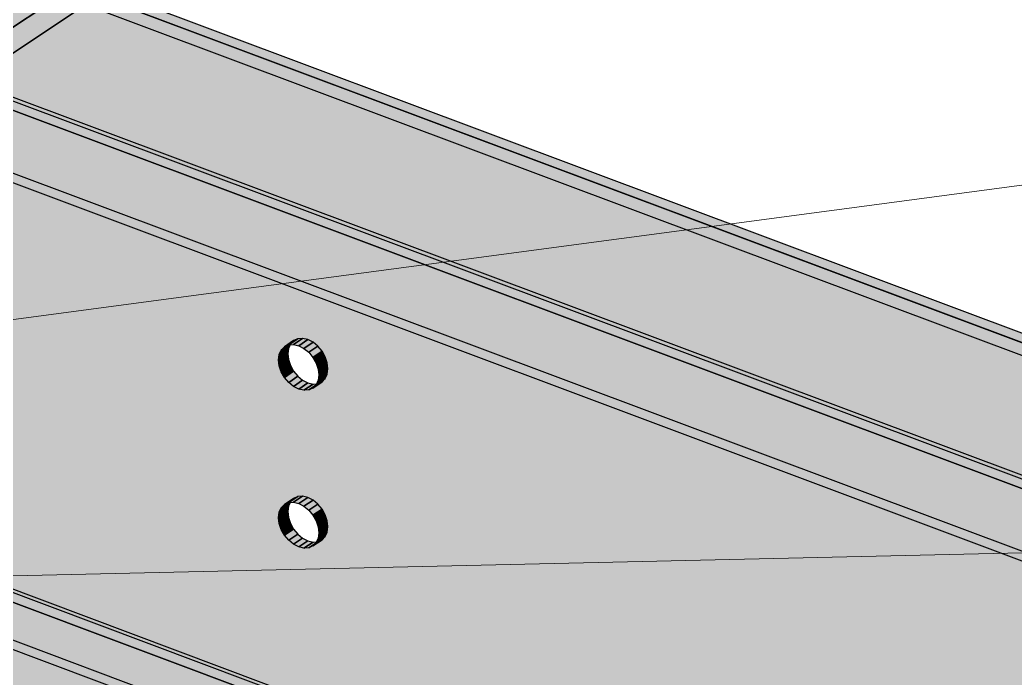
# Model space of a CAD drawing. Header units: millimetres. Extents: x 50 to 612415, y 2 to 4150.
# Drawn here: x 506488.6 to 506663.6, y 3099.1 to 3214.9 of the extents above; entities that cross this region are included whole.
import ezdxf

# ---------------------------------------------------------------- set-up
doc = ezdxf.new("R2010")
doc.units = ezdxf.units.MM
for name, color, linetype, lineweight in [('DIM', 7, 'Continuous', 13), ('HATCH', 8, 'Continuous', 9), ('OUTLINE', 7, 'Continuous', 25)]:
    doc.layers.add(name, color=color, linetype=linetype, lineweight=lineweight)

msp = doc.modelspace()

# ---------------------------------------------------------------- hatches: boundary and pattern name
at = {"layer": 'HATCH', "true_color": 0x617c87}
for points in [[(506156.764, 3350.34), (508204.765, 2582.34), (508203.162, 2581.27), (506155.161, 3349.271)], [(506155.161, 3349.271), (508203.162, 2581.27), (508180.708, 2566.301), (506132.707, 3334.302)], [(508203.162, 2578.955), (506155.161, 3346.956), (506132.707, 3331.987), (508180.708, 2563.986)], [(506134.311, 3333.056), (508182.312, 2565.055), (508180.708, 2563.986), (506132.707, 3331.987)], [(508196.656, 2546.944), (506119.966, 3325.703), (506118.362, 3324.634), (508195.052, 2545.875)], [(506234.497, 3209.559), (508123.825, 2501.062), (508101.371, 2486.092), (506212.044, 3194.59)], [(506213.647, 3208.392), (508102.975, 2499.894), (508101.371, 2498.825), (506212.044, 3207.322)], [(508123.825, 2498.747), (506234.497, 3207.244), (506212.044, 3192.275), (508101.371, 2483.778)], [(508125.429, 2499.816), (506236.101, 3208.314), (506234.497, 3207.244), (508123.825, 2498.747)], [(506540.141, 3158.177), (506539.228, 3158.65), (506537.624, 3157.58), (506538.537, 3157.108)], [(506541.723, 3156.595), (506540.992, 3157.476), (506539.388, 3156.407), (506540.119, 3155.526)], [(506536.733, 3153.065), (506537.463, 3152.184), (506535.86, 3151.114), (506535.129, 3151.995)], [(506538.314, 3151.483), (506539.228, 3151.01), (506537.624, 3149.941), (506536.711, 3150.414)], [(506540.141, 3130.398), (506539.228, 3130.87), (506537.624, 3129.801), (506538.537, 3129.328)], [(506541.723, 3128.816), (506540.992, 3129.697), (506539.388, 3128.628), (506540.119, 3127.747)], [(506536.733, 3125.285), (506537.463, 3124.404), (506535.86, 3123.335), (506535.129, 3124.216)], [(506538.314, 3123.704), (506539.228, 3123.231), (506537.624, 3122.162), (506536.711, 3122.634)]]:
    msp.add_hatch(color=145, dxfattribs=at).paths.add_polyline_path(points)
at = {"layer": 'HATCH', "true_color": 0x5b747f}
for points in [[(506156.764, 3337.608), (506156.764, 3350.34), (508204.765, 2582.34)], [(508203.162, 2581.27), (506155.161, 3349.271), (506155.161, 3336.539)], [(506155.161, 3346.956), (506155.161, 3349.271), (508203.162, 2581.27)], [(508203.162, 2578.955), (506155.161, 3346.956), (508203.162, 2581.27)], [(506155.161, 3336.539), (506142.736, 3328.062), (507168.469, 2925.296)], [(507170.073, 2926.365), (506144.34, 3329.131), (506156.764, 3337.608)], [(506155.161, 3336.539), (507168.469, 2925.296), (507168.833, 2928.155)], [(506155.161, 3336.539), (507168.833, 2928.155), (507169.901, 2930.546)], [(506155.161, 3336.539), (507169.901, 2930.546), (507171.601, 2932.306)], [(506155.161, 3336.539), (507171.601, 2932.306), (507173.815, 2933.315)], [(506155.161, 3336.539), (507173.815, 2933.315), (507176.394, 2933.505)], [(506155.161, 3336.539), (507176.394, 2933.505), (507179.161, 2932.861)], [(508203.162, 2581.27), (506155.161, 3336.539), (507179.161, 2932.861)], [(507170.437, 2929.225), (507170.073, 2926.365), (506156.764, 3337.608)], [(507171.505, 2931.616), (507170.437, 2929.225), (506156.764, 3337.608)], [(507173.204, 2933.376), (507171.505, 2931.616), (506156.764, 3337.608)], [(507175.419, 2934.385), (507173.204, 2933.376), (506156.764, 3337.608)], [(507177.998, 2934.574), (507175.419, 2934.385), (506156.764, 3337.608)], [(507180.765, 2933.931), (507177.998, 2934.574), (506156.764, 3337.608)], [(507180.765, 2933.931), (506156.764, 3337.608), (508204.765, 2582.34)], [(508180.708, 2566.301), (506132.707, 3334.302), (506132.707, 3331.987)], [(506134.311, 3326.111), (506134.311, 3333.056), (508182.312, 2558.111)], [(506134.311, 3333.056), (508182.312, 2565.055), (508182.312, 2558.111)], [(508180.708, 2557.041), (506132.707, 3331.987), (506132.707, 3325.042)], [(508180.708, 2557.041), (508180.708, 2563.986), (506132.707, 3331.987)], [(508180.708, 2566.301), (506132.707, 3331.987), (508180.708, 2563.986)], [(506534.568, 3125.217), (506142.736, 3328.062), (506234.497, 3225.764)], [(506534.568, 3125.217), (506534.216, 3126.271), (506142.736, 3328.062)], [(506534.216, 3126.271), (506534.095, 3127.305), (506142.736, 3328.062)], [(506534.216, 3154.05), (506142.736, 3328.062), (506534.095, 3127.305)], [(506534.216, 3154.05), (506534.095, 3155.084), (506142.736, 3328.062)], [(506142.736, 3328.062), (506534.095, 3155.084), (506534.216, 3156.027)], [(506142.736, 3328.062), (506534.216, 3156.027), (506534.568, 3156.816)], [(506142.736, 3328.062), (506534.568, 3156.816), (506535.129, 3157.397)], [(506142.736, 3328.062), (506535.129, 3157.397), (506535.86, 3157.73)], [(506142.736, 3328.062), (506535.86, 3157.73), (506536.711, 3157.793)], [(506142.736, 3328.062), (506536.711, 3157.793), (506537.624, 3157.58)], [(506142.736, 3328.062), (506537.624, 3157.58), (506965.315, 2997.196)], [(507171.601, 2915.937), (506142.736, 3328.062), (506965.315, 2997.196)], [(507171.601, 2915.937), (507169.901, 2918.972), (506142.736, 3328.062)], [(507169.901, 2918.972), (507168.833, 2922.164), (506142.736, 3328.062)], [(507168.833, 2922.164), (507168.469, 2925.296), (506142.736, 3328.062)], [(506236.101, 3226.833), (506144.34, 3329.131), (506536.172, 3126.287)], [(506144.34, 3329.131), (506535.819, 3127.34), (506536.172, 3126.287)], [(506144.34, 3329.131), (506535.699, 3128.374), (506535.819, 3127.34)], [(506535.699, 3128.374), (506144.34, 3329.131), (506535.819, 3155.119)], [(506144.34, 3329.131), (506535.699, 3156.153), (506535.819, 3155.119)], [(506535.819, 3157.097), (506535.699, 3156.153), (506144.34, 3329.131)], [(506536.172, 3157.886), (506535.819, 3157.097), (506144.34, 3329.131)], [(506536.733, 3158.467), (506536.172, 3157.886), (506144.34, 3329.131)], [(506537.463, 3158.799), (506536.733, 3158.467), (506144.34, 3329.131)], [(506538.314, 3158.862), (506537.463, 3158.799), (506144.34, 3329.131)], [(506539.228, 3158.65), (506538.314, 3158.862), (506144.34, 3329.131)], [(506966.919, 2998.265), (506539.228, 3158.65), (506144.34, 3329.131)], [(506966.919, 2998.265), (506144.34, 3329.131), (507173.204, 2917.006)], [(506144.34, 3329.131), (507171.505, 2920.041), (507173.204, 2917.006)], [(506144.34, 3329.131), (507170.437, 2923.233), (507171.505, 2920.041)], [(506144.34, 3329.131), (507170.073, 2926.365), (507170.437, 2923.233)], [(506134.311, 3322.639), (506134.311, 3326.111), (508182.312, 2558.111)], [(506132.707, 3321.569), (506118.362, 3324.634), (508195.052, 2545.875)], [(508196.656, 2546.944), (506119.966, 3325.703), (506134.311, 3322.639)], [(508180.708, 2557.041), (506132.707, 3325.042), (506132.707, 3321.569)], [(508182.312, 2558.111), (508182.312, 2554.638), (506134.311, 3322.639)], [(508182.312, 2554.638), (508196.656, 2546.944), (506134.311, 3322.639)], [(506132.707, 3321.569), (508180.708, 2553.569), (508180.708, 2557.041)], [(506132.707, 3321.569), (508195.052, 2545.875), (508180.708, 2553.569)], [(506236.101, 3226.833), (506536.172, 3126.287), (506536.733, 3125.285)], [(506236.101, 3226.833), (506536.733, 3125.285), (506537.463, 3124.404)], [(506236.101, 3226.833), (506537.463, 3124.404), (506538.314, 3123.704)], [(506236.101, 3226.833), (506538.314, 3123.704), (506539.228, 3123.231)], [(508125.429, 2499.816), (506236.101, 3208.314), (506236.101, 3226.833)], [(508125.429, 2518.336), (506236.101, 3226.833), (506539.228, 3123.231)], [(508125.429, 2518.336), (508125.429, 2499.816), (506236.101, 3226.833)], [(506535.129, 3124.216), (506534.568, 3125.217), (506234.497, 3225.764)], [(506535.86, 3123.335), (506535.129, 3124.216), (506234.497, 3225.764)], [(506536.711, 3122.634), (506535.86, 3123.335), (506234.497, 3225.764)], [(506537.624, 3122.162), (506536.711, 3122.634), (506234.497, 3225.764)], [(506234.497, 3225.764), (506234.497, 3207.244), (508123.825, 2498.747)], [(506537.624, 3122.162), (506234.497, 3225.764), (508123.825, 2517.266)], [(506234.497, 3225.764), (508123.825, 2498.747), (508123.825, 2517.266)], [(506234.497, 3207.244), (506234.497, 3209.559), (508123.825, 2501.062)], [(506212.044, 3195.863), (508101.371, 2498.825), (506212.044, 3207.322)], [(506213.647, 3208.392), (508102.975, 2499.894), (506213.647, 3196.933)], [(508123.825, 2498.747), (506234.497, 3207.244), (508123.825, 2501.062)], [(506966.919, 2998.265), (506540.141, 3158.177), (506539.228, 3158.65)], [(506966.919, 2998.265), (506540.992, 3157.476), (506540.141, 3158.177)], [(506535.699, 3156.153), (506535.819, 3155.119), (506534.216, 3154.05), (506534.095, 3155.084)], [(506537.624, 3157.58), (506538.537, 3157.108), (506965.315, 2997.196)], [(506538.537, 3157.108), (506539.388, 3156.407), (506965.315, 2997.196)], [(506539.388, 3156.407), (506540.119, 3155.526), (506965.315, 2997.196)], [(506966.919, 2998.265), (506541.723, 3156.595), (506540.992, 3157.476)], [(506966.919, 2998.265), (506542.283, 3155.594), (506541.723, 3156.595)], [(506535.819, 3129.317), (506535.699, 3128.374), (506535.819, 3155.119)], [(506536.172, 3130.106), (506535.819, 3129.317), (506535.819, 3155.119)], [(506536.733, 3130.687), (506536.172, 3130.106), (506535.819, 3155.119)], [(506537.463, 3131.02), (506536.733, 3130.687), (506535.819, 3155.119)], [(506538.314, 3131.083), (506537.463, 3131.02), (506535.819, 3155.119)], [(506539.228, 3130.87), (506538.314, 3131.083), (506535.819, 3155.119)], [(506540.141, 3130.398), (506539.228, 3130.87), (506535.819, 3155.119)], [(506540.992, 3129.697), (506540.141, 3130.398), (506535.819, 3155.119)], [(506542.636, 3126.761), (506542.283, 3127.815), (506535.819, 3155.119)], [(506541.723, 3128.816), (506540.992, 3129.697), (506535.819, 3155.119)], [(506542.283, 3127.815), (506541.723, 3128.816), (506535.819, 3155.119)], [(506542.636, 3126.761), (506535.819, 3155.119), (506536.172, 3154.066)], [(506540.119, 3155.526), (506540.68, 3154.525), (506965.315, 2997.196)], [(506540.68, 3154.525), (506541.032, 3153.471), (506965.315, 2997.196)], [(506542.756, 3153.507), (506542.636, 3154.541), (506541.032, 3153.471), (506541.152, 3152.438)], [(506966.919, 2998.265), (506542.636, 3154.541), (506542.283, 3155.594)], [(506963.391, 2995.769), (506542.756, 3153.507), (506542.636, 3154.541)], [(506963.511, 2996.712), (506963.391, 2995.769), (506542.636, 3154.541)], [(506963.863, 2997.501), (506963.511, 2996.712), (506542.636, 3154.541)], [(506964.424, 2998.082), (506963.863, 2997.501), (506542.636, 3154.541)], [(506965.155, 2998.415), (506964.424, 2998.082), (506542.636, 3154.541)], [(506966.006, 2998.478), (506965.155, 2998.415), (506542.636, 3154.541)], [(506966.919, 2998.265), (506966.006, 2998.478), (506542.636, 3154.541)], [(506534.216, 3154.05), (506534.095, 3127.305), (506534.216, 3128.248)], [(506534.216, 3154.05), (506534.216, 3128.248), (506534.568, 3129.037)], [(506534.216, 3154.05), (506534.568, 3129.037), (506535.129, 3129.618)], [(506534.216, 3154.05), (506535.129, 3129.618), (506535.86, 3129.951)], [(506534.216, 3154.05), (506535.86, 3129.951), (506536.711, 3130.013)], [(506534.216, 3154.05), (506536.711, 3130.013), (506537.624, 3129.801)], [(506534.216, 3154.05), (506537.624, 3129.801), (506538.537, 3129.328)], [(506534.216, 3154.05), (506538.537, 3129.328), (506539.388, 3128.628)], [(506534.216, 3154.05), (506540.68, 3126.745), (506541.032, 3125.692)], [(506534.216, 3154.05), (506539.388, 3128.628), (506540.119, 3127.747)], [(506534.216, 3154.05), (506540.119, 3127.747), (506540.68, 3126.745)], [(506534.568, 3152.997), (506534.216, 3154.05), (506541.032, 3125.692)], [(506535.129, 3151.995), (506534.568, 3152.997), (506541.032, 3125.692)], [(506542.636, 3126.761), (506536.172, 3154.066), (506536.733, 3153.065)], [(506542.636, 3126.761), (506536.733, 3153.065), (506537.463, 3152.184)], [(506541.032, 3153.471), (506541.152, 3152.438), (506961.787, 2994.7)], [(506541.032, 3153.471), (506961.787, 2994.7), (506961.907, 2995.643)], [(506541.032, 3153.471), (506961.907, 2995.643), (506962.26, 2996.432)], [(506541.032, 3153.471), (506962.26, 2996.432), (506962.82, 2997.013)], [(506541.032, 3153.471), (506962.82, 2997.013), (506963.551, 2997.346)], [(506541.032, 3153.471), (506963.551, 2997.346), (506964.402, 2997.408)], [(506541.032, 3153.471), (506964.402, 2997.408), (506965.315, 2997.196)], [(506542.283, 3151.774), (506542.636, 3152.563), (506963.511, 2994.735)], [(506542.636, 3152.563), (506542.756, 3153.507), (506963.511, 2994.735)], [(506542.756, 3153.507), (506963.391, 2995.769), (506963.511, 2994.735)], [(506535.86, 3151.114), (506535.129, 3151.995), (506541.032, 3125.692)], [(506536.711, 3150.414), (506535.86, 3151.114), (506541.032, 3125.692)], [(506542.636, 3126.761), (506537.463, 3152.184), (506538.314, 3151.483)], [(506542.636, 3126.761), (506538.314, 3151.483), (506539.228, 3151.01)], [(506966.919, 2970.486), (506542.636, 3126.761), (506539.228, 3151.01)], [(506539.228, 3151.01), (506540.141, 3150.798), (506963.511, 2994.735)], [(506966.919, 2970.486), (506539.228, 3151.01), (506966.919, 2990.626)], [(506539.228, 3151.01), (506963.863, 2993.682), (506964.424, 2992.68)], [(506539.228, 3151.01), (506964.424, 2992.68), (506965.155, 2991.799)], [(506539.228, 3151.01), (506963.511, 2994.735), (506963.863, 2993.682)], [(506539.228, 3151.01), (506965.155, 2991.799), (506966.006, 2991.099)], [(506539.228, 3151.01), (506966.006, 2991.099), (506966.919, 2990.626)], [(506540.141, 3150.798), (506540.992, 3150.86), (506963.511, 2994.735)], [(506961.907, 2993.666), (506541.032, 3151.494), (506540.68, 3150.705)], [(506540.992, 3150.86), (506541.723, 3151.193), (506963.511, 2994.735)], [(506961.907, 2993.666), (506541.152, 3152.438), (506541.032, 3151.494)], [(506961.907, 2993.666), (506961.787, 2994.7), (506541.152, 3152.438)], [(506541.723, 3151.193), (506542.283, 3151.774), (506963.511, 2994.735)], [(506537.624, 3149.941), (506536.711, 3150.414), (506541.032, 3125.692)], [(506537.624, 3149.941), (506541.032, 3125.692), (506965.315, 2969.417)], [(506961.907, 2993.666), (506538.537, 3149.729), (506537.624, 3149.941)], [(506965.315, 2989.557), (506537.624, 3149.941), (506965.315, 2969.417)], [(506962.82, 2991.611), (506962.26, 2992.612), (506537.624, 3149.941)], [(506963.551, 2990.73), (506962.82, 2991.611), (506537.624, 3149.941)], [(506962.26, 2992.612), (506961.907, 2993.666), (506537.624, 3149.941)], [(506964.402, 2990.029), (506963.551, 2990.73), (506537.624, 3149.941)], [(506965.315, 2989.557), (506964.402, 2990.029), (506537.624, 3149.941)], [(506961.907, 2993.666), (506539.388, 3149.791), (506538.537, 3149.729)], [(506961.907, 2993.666), (506540.119, 3150.124), (506539.388, 3149.791)], [(506961.907, 2993.666), (506540.68, 3150.705), (506540.119, 3150.124)], [(506535.699, 3128.374), (506535.819, 3127.34), (506534.216, 3126.271), (506534.095, 3127.305)], [(506542.756, 3125.727), (506542.636, 3126.761), (506541.032, 3125.692), (506541.152, 3124.658)], [(506963.391, 2967.989), (506542.756, 3125.727), (506542.636, 3126.761)], [(506963.511, 2968.933), (506963.391, 2967.989), (506542.636, 3126.761)], [(506963.863, 2969.722), (506963.511, 2968.933), (506542.636, 3126.761)], [(506964.424, 2970.303), (506963.863, 2969.722), (506542.636, 3126.761)], [(506965.155, 2970.636), (506964.424, 2970.303), (506542.636, 3126.761)], [(506966.006, 2970.698), (506965.155, 2970.636), (506542.636, 3126.761)], [(506966.919, 2970.486), (506966.006, 2970.698), (506542.636, 3126.761)], [(506541.032, 3125.692), (506541.152, 3124.658), (506961.787, 2966.92)], [(506541.032, 3125.692), (506961.787, 2966.92), (506961.907, 2967.864)], [(506541.032, 3125.692), (506961.907, 2967.864), (506962.26, 2968.653)], [(506541.032, 3125.692), (506962.26, 2968.653), (506962.82, 2969.234)], [(506541.032, 3125.692), (506962.82, 2969.234), (506963.551, 2969.567)], [(506541.032, 3125.692), (506963.551, 2969.567), (506964.402, 2969.629)], [(506541.032, 3125.692), (506964.402, 2969.629), (506965.315, 2969.417)], [(506961.907, 2965.887), (506541.152, 3124.658), (506541.032, 3123.715)], [(506961.907, 2965.887), (506961.787, 2966.92), (506541.152, 3124.658)], [(506542.283, 3123.995), (506542.636, 3124.784), (506963.511, 2966.956)], [(506542.636, 3124.784), (506542.756, 3125.727), (506963.511, 2966.956)], [(506542.756, 3125.727), (506963.391, 2967.989), (506963.511, 2966.956)], [(506539.228, 3123.231), (506540.141, 3123.019), (506963.511, 2966.956)], [(506539.228, 3123.231), (506963.863, 2965.902), (506964.424, 2964.901)], [(506539.228, 3123.231), (506964.424, 2964.901), (506965.155, 2964.02)], [(506539.228, 3123.231), (506963.511, 2966.956), (506963.863, 2965.902)], [(506539.228, 3123.231), (506965.155, 2964.02), (506966.006, 2963.319)], [(506539.228, 3123.231), (506966.006, 2963.319), (506966.919, 2962.847)], [(508125.429, 2518.336), (506539.228, 3123.231), (506966.919, 2962.847)], [(506961.907, 2965.887), (506540.68, 3122.926), (506540.119, 3122.345)], [(506540.141, 3123.019), (506540.992, 3123.081), (506963.511, 2966.956)], [(506961.907, 2965.887), (506541.032, 3123.715), (506540.68, 3122.926)], [(506540.992, 3123.081), (506541.723, 3123.414), (506963.511, 2966.956)], [(506541.723, 3123.414), (506542.283, 3123.995), (506963.511, 2966.956)], [(506961.907, 2965.887), (506538.537, 3121.949), (506537.624, 3122.162)], [(506962.82, 2963.832), (506962.26, 2964.833), (506537.624, 3122.162)], [(506963.551, 2962.951), (506962.82, 2963.832), (506537.624, 3122.162)], [(506962.26, 2964.833), (506961.907, 2965.887), (506537.624, 3122.162)], [(506964.402, 2962.25), (506963.551, 2962.951), (506537.624, 3122.162)], [(506965.315, 2961.777), (506964.402, 2962.25), (506537.624, 3122.162)], [(506965.315, 2961.777), (506537.624, 3122.162), (508123.825, 2517.266)], [(506961.907, 2965.887), (506539.388, 3122.012), (506538.537, 3121.949)], [(506961.907, 2965.887), (506540.119, 3122.345), (506539.388, 3122.012)]]:
    msp.add_hatch(color=147, dxfattribs=at).paths.add_polyline_path(points)
at = {"layer": 'HATCH', "true_color": 0x46848e}
for points in [[(506135.594, 3032.456), (506135.594, 2974.583), (506514.101, 3226.921), (506514.101, 3284.794)], [(506133.455, 2977.7), (506133.455, 3030.943), (506511.962, 3283.281), (506511.962, 3230.038)]]:
    msp.add_hatch(color=145, dxfattribs=at).paths.add_polyline_path(points)
at = {"layer": 'HATCH', "true_color": 0x468f99}
for points in [[(506094.963, 2992.134), (506133.455, 2977.7), (506511.962, 3230.038), (506473.47, 3244.472)], [(506135.594, 2974.583), (506092.825, 2990.621), (506471.332, 3242.959), (506514.101, 3226.921)]]:
    msp.add_hatch(color=135, dxfattribs=at).paths.add_polyline_path(points)
at = {"layer": 'HATCH', "true_color": 0x576f79}
for points in [[(506536.172, 3157.886), (506535.819, 3157.097), (506534.216, 3156.027), (506534.568, 3156.816)], [(506542.283, 3151.774), (506542.636, 3152.563), (506541.032, 3151.494), (506540.68, 3150.705)], [(506536.172, 3130.106), (506535.819, 3129.317), (506534.216, 3128.248), (506534.568, 3129.037)], [(506542.283, 3123.995), (506542.636, 3124.784), (506541.032, 3123.715), (506540.68, 3122.926)]]:
    msp.add_hatch(color=147, dxfattribs=at).paths.add_polyline_path(points)
at = {"layer": 'HATCH', "true_color": 0x5a737d}
for points in [[(506536.733, 3158.467), (506536.172, 3157.886), (506534.568, 3156.816), (506535.129, 3157.397)], [(506541.723, 3151.193), (506542.283, 3151.774), (506540.68, 3150.705), (506540.119, 3150.124)], [(506536.733, 3130.687), (506536.172, 3130.106), (506534.568, 3129.037), (506535.129, 3129.618)], [(506541.723, 3123.414), (506542.283, 3123.995), (506540.68, 3122.926), (506540.119, 3122.345)]]:
    msp.add_hatch(color=147, dxfattribs=at).paths.add_polyline_path(points)
at = {"layer": 'HATCH', "true_color": 0x5c7681}
for points in [[(506537.463, 3158.799), (506536.733, 3158.467), (506535.129, 3157.397), (506535.86, 3157.73)], [(506540.992, 3150.86), (506541.723, 3151.193), (506540.119, 3150.124), (506539.388, 3149.791)], [(506537.463, 3131.02), (506536.733, 3130.687), (506535.129, 3129.618), (506535.86, 3129.951)], [(506540.992, 3123.081), (506541.723, 3123.414), (506540.119, 3122.345), (506539.388, 3122.012)]]:
    msp.add_hatch(color=155, dxfattribs=at).paths.add_polyline_path(points)
at = {"layer": 'HATCH', "true_color": 0x5f7984}
for points in [[(506538.314, 3158.862), (506537.463, 3158.799), (506535.86, 3157.73), (506536.711, 3157.793)], [(506540.141, 3150.798), (506540.992, 3150.86), (506539.388, 3149.791), (506538.537, 3149.729)], [(506538.314, 3131.083), (506537.463, 3131.02), (506535.86, 3129.951), (506536.711, 3130.013)], [(506540.141, 3123.019), (506540.992, 3123.081), (506539.388, 3122.012), (506538.537, 3121.949)]]:
    msp.add_hatch(color=155, dxfattribs=at).paths.add_polyline_path(points)
at = {"layer": 'HATCH', "true_color": 0x607b86}
for points in [[(506539.228, 3158.65), (506538.314, 3158.862), (506536.711, 3157.793), (506537.624, 3157.58)], [(506539.228, 3151.01), (506540.141, 3150.798), (506538.537, 3149.729), (506537.624, 3149.941)], [(506539.228, 3130.87), (506538.314, 3131.083), (506536.711, 3130.013), (506537.624, 3129.801)], [(506539.228, 3123.231), (506540.141, 3123.019), (506538.537, 3121.949), (506537.624, 3122.162)]]:
    msp.add_hatch(color=155, dxfattribs=at).paths.add_polyline_path(points)
at = {"layer": 'HATCH', "true_color": 0x617c88}
for points in [[(506540.992, 3157.476), (506540.141, 3158.177), (506538.537, 3157.108), (506539.388, 3156.407)], [(506537.463, 3152.184), (506538.314, 3151.483), (506536.711, 3150.414), (506535.86, 3151.114)], [(506540.992, 3129.697), (506540.141, 3130.398), (506538.537, 3129.328), (506539.388, 3128.628)], [(506537.463, 3124.404), (506538.314, 3123.704), (506536.711, 3122.634), (506535.86, 3123.335)]]:
    msp.add_hatch(color=145, dxfattribs=at).paths.add_polyline_path(points)
at = {"layer": 'HATCH', "true_color": 0x58717b}
for points in [[(506535.819, 3157.097), (506535.699, 3156.153), (506534.095, 3155.084), (506534.216, 3156.027)], [(506542.636, 3152.563), (506542.756, 3153.507), (506541.152, 3152.438), (506541.032, 3151.494)], [(506535.819, 3129.317), (506535.699, 3128.374), (506534.095, 3127.305), (506534.216, 3128.248)], [(506542.636, 3124.784), (506542.756, 3125.727), (506541.152, 3124.658), (506541.032, 3123.715)]]:
    msp.add_hatch(color=147, dxfattribs=at).paths.add_polyline_path(points)
at = {"layer": 'HATCH', "true_color": 0x607a85}
for points in [[(506542.283, 3155.594), (506541.723, 3156.595), (506540.119, 3155.526), (506540.68, 3154.525)], [(506536.172, 3154.066), (506536.733, 3153.065), (506535.129, 3151.995), (506534.568, 3152.997)], [(506542.283, 3127.815), (506541.723, 3128.816), (506540.119, 3127.747), (506540.68, 3126.745)], [(506536.172, 3126.287), (506536.733, 3125.285), (506535.129, 3124.216), (506534.568, 3125.217)]]:
    msp.add_hatch(color=155, dxfattribs=at).paths.add_polyline_path(points)
at = {"layer": 'HATCH', "true_color": 0x5e7783}
for points in [[(506535.819, 3155.119), (506536.172, 3154.066), (506534.568, 3152.997), (506534.216, 3154.05)], [(506542.636, 3154.541), (506542.283, 3155.594), (506540.68, 3154.525), (506541.032, 3153.471)], [(506535.819, 3127.34), (506536.172, 3126.287), (506534.568, 3125.217), (506534.216, 3126.271)], [(506542.636, 3126.761), (506542.283, 3127.815), (506540.68, 3126.745), (506541.032, 3125.692)]]:
    msp.add_hatch(color=155, dxfattribs=at).paths.add_polyline_path(points)

# ---------------------------------------------------------------- linework, layer by layer
at = {"layer": 'DIM'}
for points in [[(506303.463, 3137.708), (508800, 3470), (508900, 3470)], [(506224.149, 3111.023), (508800, 3170), (508900, 3170)]]:
    msp.add_lwpolyline(points, dxfattribs=at)
at = {"layer": 'OUTLINE', "color": 139, "true_color": 0x42544a}
for p, q in [((506156.764, 3350.34), (508204.765, 2582.34)), ((506156.764, 3350.34), (508204.765, 2582.34)), ((508203.162, 2581.27), (506155.161, 3349.271)), ((506155.161, 3349.271), (508203.162, 2581.27)), ((508203.162, 2581.27), (506155.161, 3349.271)), ((506155.161, 3349.271), (508203.162, 2581.27)), ((508203.162, 2578.955), (506155.161, 3346.956)), ((508203.162, 2578.955), (506155.161, 3346.956)), ((508180.708, 2566.301), (506132.707, 3334.302)), ((508180.708, 2566.301), (506132.707, 3334.302)), ((506134.311, 3333.056), (508182.312, 2565.055)), ((506134.311, 3333.056), (508182.312, 2565.055)), ((506132.707, 3331.987), (508180.708, 2563.986)), ((508180.708, 2563.986), (506132.707, 3331.987)), ((508180.708, 2563.986), (506132.707, 3331.987)), ((506132.707, 3331.987), (508180.708, 2563.986)), ((506118.362, 3324.634), (508195.052, 2545.875)), ((506118.362, 3324.634), (508195.052, 2545.875)), ((508196.656, 2546.944), (506119.966, 3325.703)), ((508196.656, 2546.944), (506119.966, 3325.703)), ((506133.455, 2977.7), (506511.962, 3230.038)), ((506511.962, 3230.038), (506133.455, 2977.7)), ((506514.101, 3226.921), (506135.594, 2974.583)), ((506135.594, 2974.583), (506514.101, 3226.921)), ((506234.497, 3209.559), (508123.825, 2501.062)), ((506234.497, 3209.559), (508123.825, 2501.062)), ((508101.371, 2498.825), (506212.044, 3207.322)), ((508101.371, 2498.825), (506212.044, 3207.322)), ((506213.647, 3208.392), (508102.975, 2499.894)), ((506213.647, 3208.392), (508102.975, 2499.894)), ((506234.497, 3207.244), (508123.825, 2498.747)), ((506234.497, 3207.244), (508123.825, 2498.747)), ((508123.825, 2498.747), (506234.497, 3207.244)), ((508123.825, 2498.747), (506234.497, 3207.244)), ((508125.429, 2499.816), (506236.101, 3208.314)), ((508125.429, 2499.816), (506236.101, 3208.314)), ((506534.568, 3156.816), (506536.172, 3157.886)), ((506536.172, 3157.886), (506534.568, 3156.816)), ((506535.129, 3157.397), (506536.733, 3158.467)), ((506536.733, 3158.467), (506535.129, 3157.397)), ((506536.172, 3157.886), (506535.819, 3157.097)), ((506536.172, 3157.886), (506535.819, 3157.097)), ((506535.86, 3157.73), (506537.463, 3158.799)), ((506537.463, 3158.799), (506535.86, 3157.73)), ((506535.86, 3157.73), (506536.711, 3157.793)), ((506535.86, 3157.73), (506536.711, 3157.793)), ((506536.733, 3158.467), (506536.172, 3157.886)), ((506536.733, 3158.467), (506536.172, 3157.886)), ((506536.711, 3157.793), (506538.314, 3158.862)), ((506538.314, 3158.862), (506536.711, 3157.793)), ((506536.711, 3157.793), (506537.624, 3157.58)), ((506536.711, 3157.793), (506537.624, 3157.58)), ((506537.463, 3158.799), (506536.733, 3158.467)), ((506537.463, 3158.799), (506536.733, 3158.467)), ((506538.314, 3158.862), (506537.463, 3158.799)), ((506538.314, 3158.862), (506537.463, 3158.799)), ((506537.624, 3157.58), (506539.228, 3158.65)), ((506539.228, 3158.65), (506537.624, 3157.58)), ((506539.228, 3158.65), (506538.314, 3158.862)), ((506539.228, 3158.65), (506538.314, 3158.862)), ((506538.537, 3157.108), (506540.141, 3158.177)), ((506540.141, 3158.177), (506538.537, 3157.108)), ((506540.141, 3158.177), (506539.228, 3158.65)), ((506540.141, 3158.177), (506539.228, 3158.65)), ((506540.992, 3157.476), (506540.141, 3158.177)), ((506540.992, 3157.476), (506540.141, 3158.177)), ((506534.095, 3155.084), (506535.699, 3156.153)), ((506535.699, 3156.153), (506534.095, 3155.084)), ((506534.095, 3155.084), (506534.216, 3156.027)), ((506534.095, 3155.084), (506534.216, 3156.027)), ((506534.216, 3156.027), (506535.819, 3157.097)), ((506535.819, 3157.097), (506534.216, 3156.027)), ((506534.216, 3156.027), (506534.568, 3156.816)), ((506534.216, 3156.027), (506534.568, 3156.816)), ((506534.568, 3156.816), (506535.129, 3157.397)), ((506534.568, 3156.816), (506535.129, 3157.397)), ((506535.129, 3157.397), (506535.86, 3157.73)), ((506535.129, 3157.397), (506535.86, 3157.73)), ((506535.819, 3157.097), (506535.699, 3156.153)), ((506535.819, 3157.097), (506535.699, 3156.153)), ((506535.699, 3156.153), (506535.819, 3155.119)), ((506535.699, 3156.153), (506535.819, 3155.119)), ((506537.624, 3157.58), (506538.537, 3157.108)), ((506537.624, 3157.58), (506538.537, 3157.108)), ((506538.537, 3157.108), (506539.388, 3156.407)), ((506538.537, 3157.108), (506539.388, 3156.407)), ((506539.388, 3156.407), (506540.992, 3157.476)), ((506540.992, 3157.476), (506539.388, 3156.407)), ((506539.388, 3156.407), (506540.119, 3155.526)), ((506539.388, 3156.407), (506540.119, 3155.526)), ((506540.119, 3155.526), (506541.723, 3156.595)), ((506541.723, 3156.595), (506540.119, 3155.526)), ((506541.723, 3156.595), (506540.992, 3157.476)), ((506541.723, 3156.595), (506540.992, 3157.476)), ((506542.283, 3155.594), (506541.723, 3156.595)), ((506542.283, 3155.594), (506541.723, 3156.595)), ((506534.216, 3154.05), (506534.095, 3155.084)), ((506534.216, 3154.05), (506534.095, 3155.084)), ((506534.216, 3154.05), (506535.819, 3155.119)), ((506535.819, 3155.119), (506534.216, 3154.05)), ((506535.819, 3155.119), (506536.172, 3154.066)), ((506535.819, 3155.119), (506536.172, 3154.066)), ((506540.119, 3155.526), (506540.68, 3154.525)), ((506540.119, 3155.526), (506540.68, 3154.525)), ((506542.283, 3155.594), (506540.68, 3154.525)), ((506540.68, 3154.525), (506542.283, 3155.594)), ((506540.68, 3154.525), (506541.032, 3153.471)), ((506540.68, 3154.525), (506541.032, 3153.471)), ((506542.636, 3154.541), (506541.032, 3153.471)), ((506541.032, 3153.471), (506542.636, 3154.541)), ((506542.636, 3154.541), (506542.283, 3155.594)), ((506542.636, 3154.541), (506542.283, 3155.594)), ((506542.756, 3153.507), (506542.636, 3154.541)), ((506542.756, 3153.507), (506542.636, 3154.541)), ((506534.568, 3152.997), (506534.216, 3154.05)), ((506534.568, 3152.997), (506534.216, 3154.05)), ((506534.568, 3152.997), (506536.172, 3154.066)), ((506536.172, 3154.066), (506534.568, 3152.997)), ((506535.129, 3151.995), (506534.568, 3152.997)), ((506535.129, 3151.995), (506534.568, 3152.997)), ((506536.733, 3153.065), (506535.129, 3151.995)), ((506535.129, 3151.995), (506536.733, 3153.065)), ((506536.172, 3154.066), (506536.733, 3153.065)), ((506536.172, 3154.066), (506536.733, 3153.065)), ((506536.733, 3153.065), (506537.463, 3152.184)), ((506536.733, 3153.065), (506537.463, 3152.184)), ((506541.032, 3153.471), (506541.152, 3152.438)), ((506541.032, 3153.471), (506541.152, 3152.438)), ((506542.636, 3152.563), (506541.032, 3151.494)), ((506541.032, 3151.494), (506542.636, 3152.563)), ((506542.756, 3153.507), (506541.152, 3152.438)), ((506541.152, 3152.438), (506542.756, 3153.507)), ((506542.283, 3151.774), (506542.636, 3152.563)), ((506542.283, 3151.774), (506542.636, 3152.563)), ((506542.636, 3152.563), (506542.756, 3153.507)), ((506542.636, 3152.563), (506542.756, 3153.507)), ((506535.86, 3151.114), (506535.129, 3151.995)), ((506535.86, 3151.114), (506535.129, 3151.995)), ((506537.463, 3152.184), (506535.86, 3151.114)), ((506535.86, 3151.114), (506537.463, 3152.184)), ((506536.711, 3150.414), (506535.86, 3151.114)), ((506536.711, 3150.414), (506535.86, 3151.114)), ((506538.314, 3151.483), (506536.711, 3150.414)), ((506536.711, 3150.414), (506538.314, 3151.483)), ((506537.463, 3152.184), (506538.314, 3151.483)), ((506537.463, 3152.184), (506538.314, 3151.483)), ((506539.228, 3151.01), (506537.624, 3149.941)), ((506537.624, 3149.941), (506539.228, 3151.01)), ((506538.314, 3151.483), (506539.228, 3151.01)), ((506538.314, 3151.483), (506539.228, 3151.01)), ((506540.141, 3150.798), (506538.537, 3149.729)), ((506538.537, 3149.729), (506540.141, 3150.798)), ((506539.228, 3151.01), (506540.141, 3150.798)), ((506539.228, 3151.01), (506540.141, 3150.798)), ((506540.992, 3150.86), (506539.388, 3149.791)), ((506539.388, 3149.791), (506540.992, 3150.86)), ((506541.723, 3151.193), (506540.119, 3150.124)), ((506540.119, 3150.124), (506541.723, 3151.193)), ((506540.141, 3150.798), (506540.992, 3150.86)), ((506540.141, 3150.798), (506540.992, 3150.86)), ((506542.283, 3151.774), (506540.68, 3150.705)), ((506540.68, 3150.705), (506542.283, 3151.774)), ((506541.032, 3151.494), (506540.68, 3150.705)), ((506541.032, 3151.494), (506540.68, 3150.705)), ((506540.992, 3150.86), (506541.723, 3151.193)), ((506540.992, 3150.86), (506541.723, 3151.193)), ((506541.152, 3152.438), (506541.032, 3151.494)), ((506541.152, 3152.438), (506541.032, 3151.494)), ((506541.723, 3151.193), (506542.283, 3151.774)), ((506541.723, 3151.193), (506542.283, 3151.774)), ((506537.624, 3149.941), (506536.711, 3150.414)), ((506537.624, 3149.941), (506536.711, 3150.414)), ((506538.537, 3149.729), (506537.624, 3149.941)), ((506538.537, 3149.729), (506537.624, 3149.941)), ((506539.388, 3149.791), (506538.537, 3149.729)), ((506539.388, 3149.791), (506538.537, 3149.729)), ((506540.119, 3150.124), (506539.388, 3149.791)), ((506540.119, 3150.124), (506539.388, 3149.791)), ((506540.68, 3150.705), (506540.119, 3150.124)), ((506540.68, 3150.705), (506540.119, 3150.124)), ((506534.568, 3129.037), (506536.172, 3130.106)), ((506536.172, 3130.106), (506534.568, 3129.037)), ((506535.129, 3129.618), (506536.733, 3130.687)), ((506536.733, 3130.687), (506535.129, 3129.618)), ((506535.129, 3129.618), (506535.86, 3129.951)), ((506535.129, 3129.618), (506535.86, 3129.951)), ((506536.172, 3130.106), (506535.819, 3129.317)), ((506536.172, 3130.106), (506535.819, 3129.317)), ((506535.86, 3129.951), (506537.463, 3131.02)), ((506537.463, 3131.02), (506535.86, 3129.951)), ((506535.86, 3129.951), (506536.711, 3130.013)), ((506535.86, 3129.951), (506536.711, 3130.013)), ((506536.733, 3130.687), (506536.172, 3130.106)), ((506536.733, 3130.687), (506536.172, 3130.106)), ((506536.711, 3130.013), (506538.314, 3131.083)), ((506538.314, 3131.083), (506536.711, 3130.013)), ((506536.711, 3130.013), (506537.624, 3129.801)), ((506536.711, 3130.013), (506537.624, 3129.801)), ((506537.463, 3131.02), (506536.733, 3130.687)), ((506537.463, 3131.02), (506536.733, 3130.687)), ((506538.314, 3131.083), (506537.463, 3131.02)), ((506538.314, 3131.083), (506537.463, 3131.02)), ((506537.624, 3129.801), (506539.228, 3130.87)), ((506539.228, 3130.87), (506537.624, 3129.801)), ((506537.624, 3129.801), (506538.537, 3129.328)), ((506537.624, 3129.801), (506538.537, 3129.328)), ((506539.228, 3130.87), (506538.314, 3131.083)), ((506539.228, 3130.87), (506538.314, 3131.083)), ((506538.537, 3129.328), (506540.141, 3130.398)), ((506540.141, 3130.398), (506538.537, 3129.328)), ((506540.141, 3130.398), (506539.228, 3130.87)), ((506540.141, 3130.398), (506539.228, 3130.87)), ((506540.992, 3129.697), (506540.141, 3130.398)), ((506540.992, 3129.697), (506540.141, 3130.398)), ((506534.095, 3127.305), (506535.699, 3128.374)), ((506535.699, 3128.374), (506534.095, 3127.305)), ((506534.095, 3127.305), (506534.216, 3128.248)), ((506534.095, 3127.305), (506534.216, 3128.248)), ((506534.216, 3128.248), (506535.819, 3129.317)), ((506535.819, 3129.317), (506534.216, 3128.248)), ((506534.216, 3128.248), (506534.568, 3129.037)), ((506534.216, 3128.248), (506534.568, 3129.037)), ((506534.568, 3129.037), (506535.129, 3129.618)), ((506534.568, 3129.037), (506535.129, 3129.618)), ((506535.819, 3129.317), (506535.699, 3128.374)), ((506535.819, 3129.317), (506535.699, 3128.374)), ((506535.699, 3128.374), (506535.819, 3127.34)), ((506535.699, 3128.374), (506535.819, 3127.34)), ((506538.537, 3129.328), (506539.388, 3128.628)), ((506538.537, 3129.328), (506539.388, 3128.628)), ((506539.388, 3128.628), (506540.992, 3129.697)), ((506540.992, 3129.697), (506539.388, 3128.628)), ((506539.388, 3128.628), (506540.119, 3127.747)), ((506539.388, 3128.628), (506540.119, 3127.747)), ((506540.119, 3127.747), (506541.723, 3128.816)), ((506541.723, 3128.816), (506540.119, 3127.747)), ((506541.723, 3128.816), (506540.992, 3129.697)), ((506541.723, 3128.816), (506540.992, 3129.697)), ((506542.283, 3127.815), (506541.723, 3128.816)), ((506542.283, 3127.815), (506541.723, 3128.816)), ((506534.216, 3126.271), (506534.095, 3127.305)), ((506534.216, 3126.271), (506534.095, 3127.305)), ((506534.216, 3126.271), (506535.819, 3127.34)), ((506535.819, 3127.34), (506534.216, 3126.271)), ((506534.568, 3125.217), (506534.216, 3126.271)), ((506534.568, 3125.217), (506534.216, 3126.271)), ((506534.568, 3125.217), (506536.172, 3126.287)), ((506536.172, 3126.287), (506534.568, 3125.217)), ((506535.819, 3127.34), (506536.172, 3126.287)), ((506535.819, 3127.34), (506536.172, 3126.287)), ((506536.172, 3126.287), (506536.733, 3125.285)), ((506536.172, 3126.287), (506536.733, 3125.285)), ((506540.119, 3127.747), (506540.68, 3126.745)), ((506540.119, 3127.747), (506540.68, 3126.745)), ((506542.283, 3127.815), (506540.68, 3126.745)), ((506540.68, 3126.745), (506542.283, 3127.815)), ((506540.68, 3126.745), (506541.032, 3125.692)), ((506540.68, 3126.745), (506541.032, 3125.692)), ((506542.636, 3126.761), (506541.032, 3125.692)), ((506541.032, 3125.692), (506542.636, 3126.761)), ((506542.636, 3126.761), (506542.283, 3127.815)), ((506542.636, 3126.761), (506542.283, 3127.815)), ((506542.756, 3125.727), (506542.636, 3126.761)), ((506542.756, 3125.727), (506542.636, 3126.761)), ((506535.129, 3124.216), (506534.568, 3125.217)), ((506535.129, 3124.216), (506534.568, 3125.217)), ((506536.733, 3125.285), (506535.129, 3124.216)), ((506535.129, 3124.216), (506536.733, 3125.285)), ((506536.733, 3125.285), (506537.463, 3124.404)), ((506536.733, 3125.285), (506537.463, 3124.404)), ((506541.032, 3125.692), (506541.152, 3124.658)), ((506541.032, 3125.692), (506541.152, 3124.658)), ((506542.636, 3124.784), (506541.032, 3123.715)), ((506541.032, 3123.715), (506542.636, 3124.784)), ((506541.152, 3124.658), (506541.032, 3123.715)), ((506541.152, 3124.658), (506541.032, 3123.715)), ((506542.756, 3125.727), (506541.152, 3124.658)), ((506541.152, 3124.658), (506542.756, 3125.727)), ((506542.283, 3123.995), (506542.636, 3124.784)), ((506542.283, 3123.995), (506542.636, 3124.784)), ((506542.636, 3124.784), (506542.756, 3125.727)), ((506542.636, 3124.784), (506542.756, 3125.727)), ((506535.86, 3123.335), (506535.129, 3124.216)), ((506535.86, 3123.335), (506535.129, 3124.216)), ((506537.463, 3124.404), (506535.86, 3123.335)), ((506535.86, 3123.335), (506537.463, 3124.404)), ((506536.711, 3122.634), (506535.86, 3123.335)), ((506536.711, 3122.634), (506535.86, 3123.335)), ((506538.314, 3123.704), (506536.711, 3122.634)), ((506536.711, 3122.634), (506538.314, 3123.704)), ((506537.463, 3124.404), (506538.314, 3123.704)), ((506537.463, 3124.404), (506538.314, 3123.704)), ((506539.228, 3123.231), (506537.624, 3122.162)), ((506537.624, 3122.162), (506539.228, 3123.231)), ((506538.314, 3123.704), (506539.228, 3123.231)), ((506538.314, 3123.704), (506539.228, 3123.231)), ((506540.141, 3123.019), (506538.537, 3121.949)), ((506538.537, 3121.949), (506540.141, 3123.019)), ((506539.228, 3123.231), (506540.141, 3123.019)), ((506539.228, 3123.231), (506540.141, 3123.019)), ((506540.992, 3123.081), (506539.388, 3122.012)), ((506539.388, 3122.012), (506540.992, 3123.081)), ((506541.723, 3123.414), (506540.119, 3122.345)), ((506540.119, 3122.345), (506541.723, 3123.414)), ((506540.68, 3122.926), (506540.119, 3122.345)), ((506540.68, 3122.926), (506540.119, 3122.345)), ((506540.141, 3123.019), (506540.992, 3123.081)), ((506540.141, 3123.019), (506540.992, 3123.081)), ((506542.283, 3123.995), (506540.68, 3122.926)), ((506540.68, 3122.926), (506542.283, 3123.995)), ((506541.032, 3123.715), (506540.68, 3122.926)), ((506541.032, 3123.715), (506540.68, 3122.926)), ((506540.992, 3123.081), (506541.723, 3123.414)), ((506540.992, 3123.081), (506541.723, 3123.414)), ((506541.723, 3123.414), (506542.283, 3123.995)), ((506541.723, 3123.414), (506542.283, 3123.995)), ((506537.624, 3122.162), (506536.711, 3122.634)), ((506537.624, 3122.162), (506536.711, 3122.634)), ((506538.537, 3121.949), (506537.624, 3122.162)), ((506538.537, 3121.949), (506537.624, 3122.162)), ((506539.388, 3122.012), (506538.537, 3121.949)), ((506539.388, 3122.012), (506538.537, 3121.949)), ((506540.119, 3122.345), (506539.388, 3122.012)), ((506540.119, 3122.345), (506539.388, 3122.012))]:
    msp.add_line(p, q, dxfattribs=at)

doc.saveas('drawing.dxf')
